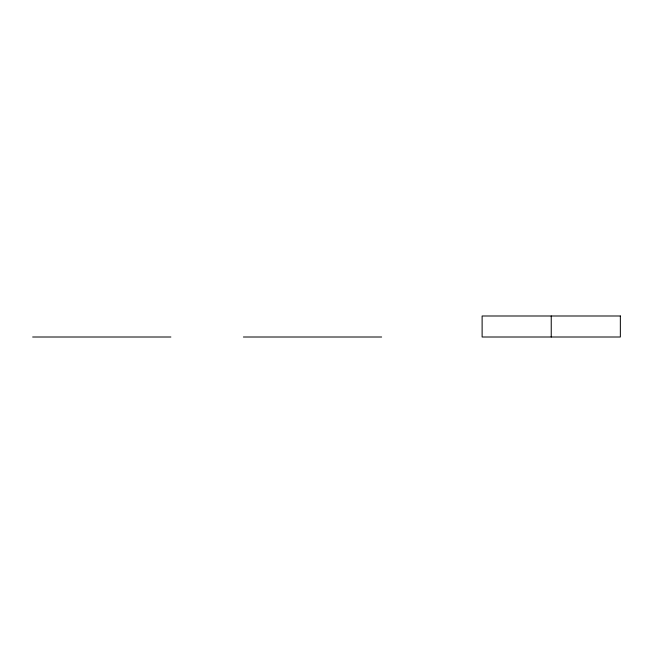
<?xml version="1.0" encoding="UTF-8"?>
<svg xmlns="http://www.w3.org/2000/svg" width="653" height="653" viewBox="0 0 653 653"><rect width="100%" height="100%" fill="white"/><g stroke="black" fill="none" stroke-linecap="round" stroke-linejoin="round"><path stroke-width="0.98" d="M32.65 337.005L170.882 337.005M243.406 337.005L381.638 337.005M551.238 315.995L551.238 337.005M620.35 315.995L482.118 315.995L482.118 337.005L620.35 337.005L620.35 315.995"/></g></svg>
